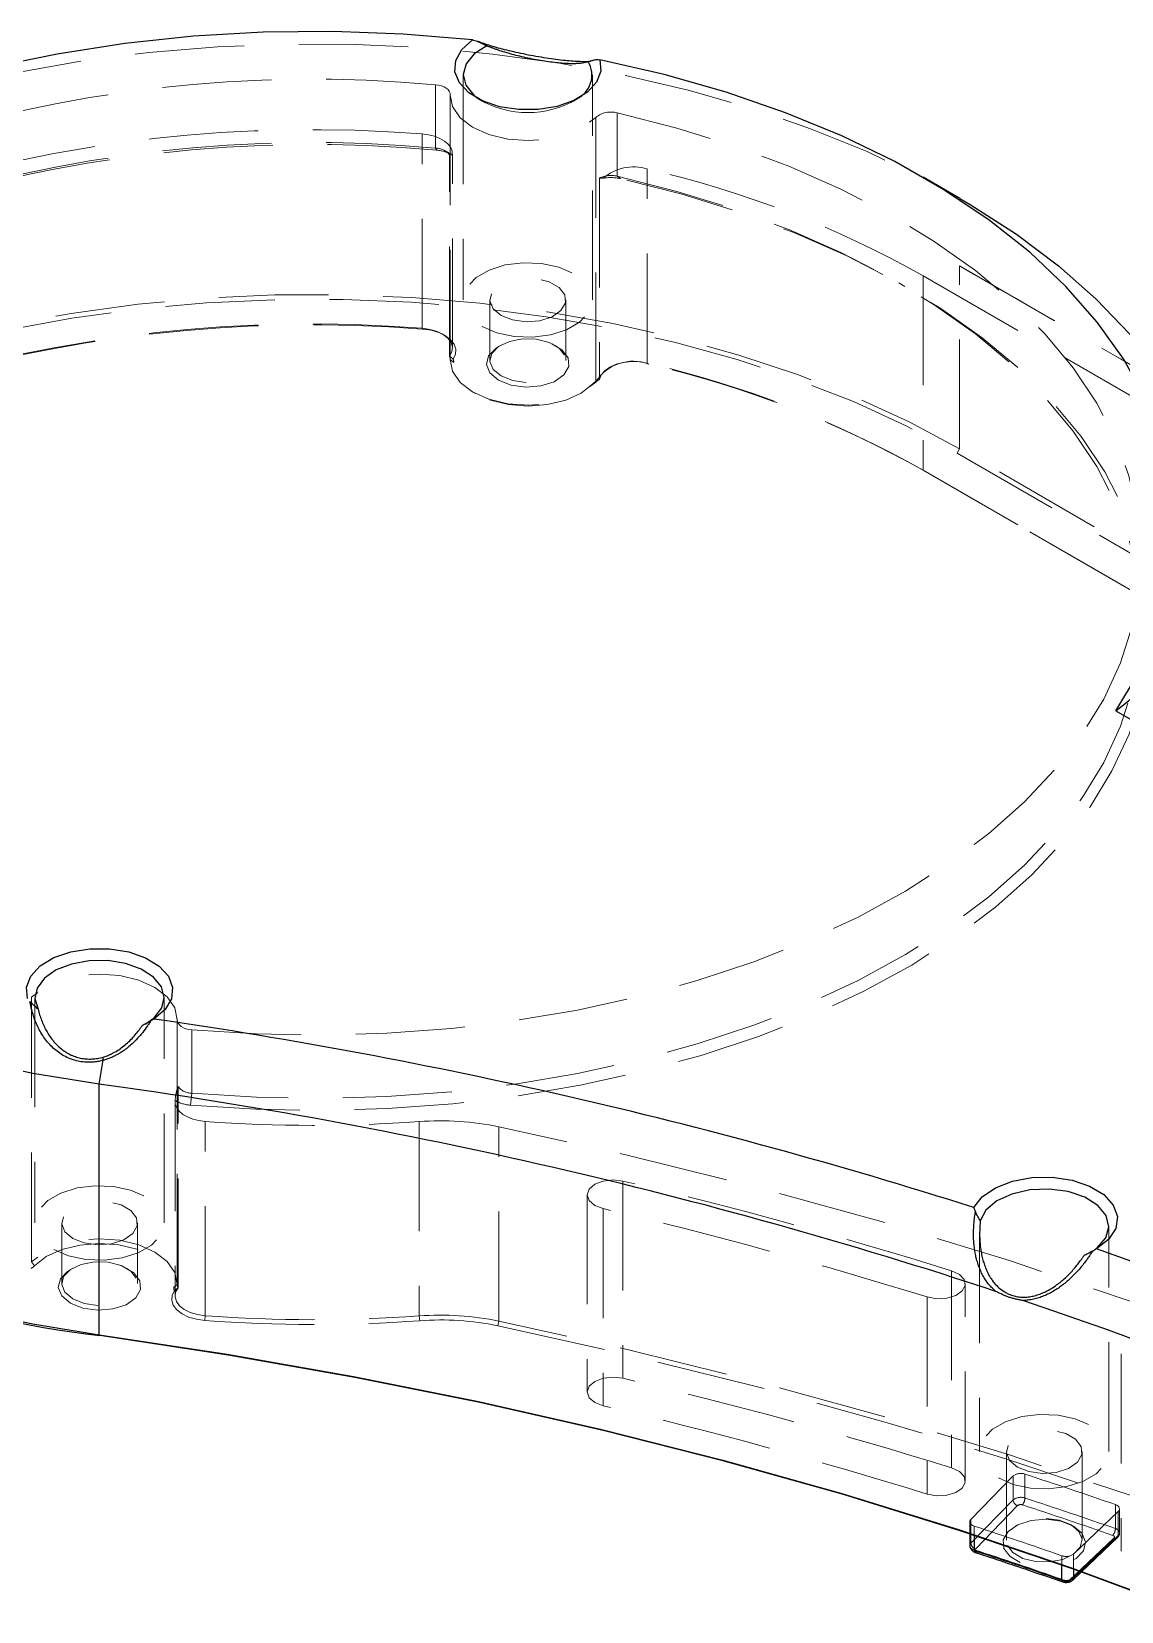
# Model space of a CAD drawing. Header units: millimetres. Extents: x 0 to 420, y 0 to 298.
# Drawn here: x 336.76 to 349.41, y 258.76 to 277.09 of the extents above; entities that cross this region are included whole.
import ezdxf

# ---------------------------------------------------------------- set-up
doc = ezdxf.new("R2010")
doc.units = ezdxf.units.MM
doc.linetypes.add('HIDDEN', pattern=[1.905, 1.27, -0.635])

msp = doc.modelspace()

# ---------------------------------------------------------------- linework, layer by layer
at = {"color": 7, "linetype": 'HIDDEN', "lineweight": 18}
for p, q in [((343.265849, 276.751092), (343.315926, 276.763259)), ((341.771262, 276.587107), (341.771262, 273.974177)), ((343.271262, 273.974177), (343.271262, 276.587107)), ((341.451002, 275.735616), (341.451002, 276.470502)), ((341.621485, 276.35373), (341.621485, 273.283537)), ((341.621535, 273.286111), (341.621535, 276.356305)), ((341.621262, 276.342145), (341.621262, 273.271951)), ((341.920123, 276.321844), (341.990845, 276.281004)), ((343.051678, 276.281004), (343.1224, 276.321844)), ((343.310525, 273.02227), (343.310525, 276.092463)), ((343.559307, 276.144382), (343.559307, 275.409495)), ((341.296036, 273.645737), (341.296036, 275.89939)), ((341.451002, 275.735616), (341.465735, 275.71106)), ((341.633702, 275.662205), (341.56298, 275.703046)), ((341.611149, 273.322834), (341.611149, 275.65814)), ((341.645658, 273.416661), (341.645658, 275.670313)), ((343.906081, 273.242005), (343.906081, 275.495658)), ((343.353512, 275.388625), (343.353512, 273.053318)), ((343.596002, 275.381543), (343.559307, 275.409495)), ((347.531931, 272.24579), (347.531931, 274.368796)), ((347.531931, 274.368796), (355.180556, 269.953339)), ((346.896649, 274.131416), (346.825927, 274.172256)), ((347.107667, 274.25452), (347.107667, 272.000868)), ((347.107667, 274.25452), (351.067465, 271.968578)), ((342.081262, 273.974177), (342.081262, 273.271951)), ((342.961262, 273.271951), (342.961262, 273.974177)), ((341.296036, 273.645737), (341.301074, 273.635983)), ((341.556836, 273.56358), (341.528547, 273.579916)), ((342.210084, 273.451532), (342.181795, 273.435196)), ((342.860728, 273.435196), (342.832439, 273.451532)), ((341.621485, 273.283537), (341.661476, 273.25036)), ((343.906081, 273.242005), (343.921559, 273.230636)), ((343.344473, 273.048413), (343.318037, 273.033147)), ((343.468414, 273.192333), (343.440125, 273.175997)), ((341.884762, 272.904627), (341.913051, 272.888291)), ((343.129472, 272.888291), (343.157761, 272.904627)), ((343.310525, 273.02227), (343.275447, 273.000705)), ((347.503646, 272.1968), (347.531931, 272.24579)), ((347.503646, 272.1968), (383.712028, 251.294147)), ((383.740312, 251.343136), (347.531931, 272.24579)), ((347.107667, 272.000868), (351.067465, 269.714925)), ((347.107667, 272.000868), (347.135951, 271.984534)), ((351.095749, 269.698592), (347.135951, 271.984534)), ((336.762673, 262.815385), (336.762673, 265.885578)), ((336.801936, 265.880859), (336.801936, 263.267928)), ((338.301936, 263.267928), (338.301936, 265.880859)), ((338.044759, 265.554486), (338.082352, 265.574755)), ((338.082352, 265.574755), (338.131638, 265.603217)), ((338.451663, 265.621736), (338.451663, 262.551543)), ((338.451712, 265.624311), (338.451712, 262.554117)), ((338.451936, 262.565703), (338.451936, 265.635896)), ((338.622196, 264.772652), (338.622196, 265.507539)), ((338.462048, 262.514821), (338.462048, 264.850127)), ((338.427539, 264.674646), (338.427539, 262.420994)), ((338.607462, 264.633899), (338.622196, 264.772652)), ((338.777162, 262.191917), (338.777162, 264.44557)), ((341.262111, 264.443118), (341.262111, 262.189465)), ((342.185974, 262.129643), (342.185974, 264.383296)), ((343.624455, 263.754217), (343.624455, 261.467903)), ((343.21067, 263.593971), (343.21067, 261.307657)), ((343.396884, 263.433725), (343.396884, 261.147411)), ((337.111936, 263.267928), (337.111936, 262.565703)), ((337.991936, 262.565703), (337.991936, 263.267928)), ((349.263985, 260.615695), (349.263985, 263.228625)), ((347.763985, 263.1434), (347.763985, 260.615695)), ((336.797751, 262.771626), (336.762673, 262.815385)), ((348.972856, 262.886154), (349.096426, 262.955854)), ((349.044401, 262.922522), (349.110959, 262.960957)), ((337.240759, 262.745283), (337.21247, 262.728947)), ((337.891402, 262.728947), (337.863114, 262.745283)), ((347.43846, 262.713939), (347.43846, 260.427625)), ((338.411722, 262.521971), (338.451712, 262.554117)), ((347.596282, 260.275123), (347.596282, 262.561437)), ((347.154104, 262.408935), (347.154104, 260.122621)), ((338.772124, 262.136348), (338.777162, 262.191917)), ((341.267013, 262.133886), (341.262111, 262.189465)), ((342.172399, 262.07526), (342.185974, 262.129643)), ((349.407108, 261.748515), (349.407108, 259.4622)), ((348.073985, 260.615695), (348.073985, 259.586853)), ((348.953985, 259.586853), (348.953985, 260.615695)), ((348.152664, 260.332714), (347.663441, 259.829226)), ((348.152664, 260.332714), (348.152664, 260.05509)), ((348.289018, 260.077127), (348.289018, 260.354751)), ((348.152664, 260.05509), (347.663441, 259.551602)), ((347.715771, 259.485664), (348.204994, 259.989153)), ((349.373327, 259.921111), (348.853964, 259.427785)), ((349.339596, 260.000499), (349.339596, 259.722875)), ((349.373327, 259.643487), (349.373327, 259.921111)), ((349.387871, 259.673469), (349.387871, 259.951093)), ((347.650657, 259.800983), (347.650657, 259.661208)), ((347.663441, 259.551602), (347.663441, 259.829226)), ((347.701515, 259.750706), (347.701515, 259.644582)), ((348.202807, 259.766434), (348.174519, 259.750098)), ((348.853451, 259.750098), (348.825162, 259.766434)), ((349.322054, 259.612484), (348.802691, 259.119158)), ((348.932022, 259.224306), (349.373327, 259.643487)), ((348.944321, 259.219927), (349.363376, 259.617973)), ((349.361211, 259.616109), (349.363376, 259.617973)), ((348.716789, 259.300358), (348.716789, 259.408359)), ((348.853964, 259.427785), (348.853964, 259.252015))]:
    msp.add_line(p, q, dxfattribs=at)
at = {"color": 7, "linetype": 'Continuous', "lineweight": 25}
for p, q in [((347.533149, 275.151972), (347.108816, 275.397014)), ((349.345767, 269.207201), (352.314439, 267.493423)), ((337.593952, 265.154201), (337.593444, 265.192054)), ((337.546804, 264.877662), (337.593952, 265.154201)), ((337.546804, 261.970777), (337.546804, 264.877662)), ((337.556199, 261.96056), (337.546804, 261.970777)), ((347.650657, 259.661208), (347.650657, 259.52336)), ((347.701515, 259.644582), (347.701515, 259.473083)), ((347.712393, 259.446207), (347.711342, 259.446622)), ((348.716789, 259.130735), (348.716789, 259.300358)), ((348.841828, 259.122768), (348.844013, 259.124648)), ((348.844013, 259.124648), (348.944321, 259.219927)), ((348.853964, 259.252015), (348.853964, 259.150161)), ((348.853964, 259.150161), (348.932022, 259.224306)), ((348.72804, 259.103735), (348.727054, 259.104137))]:
    msp.add_line(p, q, dxfattribs=at)
at = {"color": 7, "linetype": 'Continuous', "lineweight": 25, "flags": 128}
for points in [[(341.878366, 276.989758), (341.074281, 277.057349), (340.263344, 277.08703), (339.450911, 277.078604), (338.642345, 277.032128), (337.842984, 276.947908), (337.058107, 276.8265), (336.292896, 276.668706), (335.552403, 276.475568), (334.841517, 276.248361), (334.164933, 275.988585), (333.527116, 275.697956)], [(343.356048, 276.761185), (343.368535, 276.629486), (343.319805, 276.500624), (343.21338, 276.383911), (343.05695, 276.287778), (342.861815, 276.219172), (342.642075, 276.183048), (342.413607, 276.182018), (342.192916, 276.216155), (341.995949, 276.282994), (341.836936, 276.377704), (341.727366, 276.493443), (341.675155, 276.62185), (341.684076, 276.753645), (341.753485, 276.879308), (341.878366, 276.989758)], [(342.045374, 276.92175), (341.898512, 276.828385), (341.804487, 276.714549), (341.771277, 276.589899), (341.8017, 276.465013), (341.893173, 276.350486), (341.957699, 276.301424)], [(349.345767, 269.207201), (349.608781, 269.645156), (349.810081, 270.09388), (349.948371, 270.550481), (350.022758, 271.012016), (350.032764, 271.475507), (349.978322, 271.937969), (349.859785, 272.396417), (349.677916, 272.847898), (349.433889, 273.2895), (349.129276, 273.718377), (348.766041, 274.131762), (348.346526, 274.526992), (347.873436, 274.901518), (347.349821, 275.252925), (346.779056, 275.578947), (346.164822, 275.877484), (345.511079, 276.14661), (344.82204, 276.38459), (344.10215, 276.589889), (343.356048, 276.761185)], [(347.533149, 275.151972), (347.655466, 275.080165), (348.190616, 274.735617), (348.679133, 274.368708), (349.118221, 273.981536), (349.505371, 273.576315), (349.838367, 273.155363), (350.115305, 272.721088), (350.334602, 272.275972), (350.495003, 271.822563), (350.595591, 271.363452)], [(329.436599, 267.918827), (329.451782, 267.591426), (329.524446, 267.132645), (329.656694, 266.678321), (329.847774, 266.231028), (330.096605, 265.793301), (330.401776, 265.367622), (330.761556, 264.956402), (331.173908, 264.561974), (331.636493, 264.186573), (332.14669, 263.832326), (332.701607, 263.501241), (333.298099, 263.195195), (333.932784, 262.915922), (334.602066, 262.665006), (335.302151, 262.443869), (336.02907, 262.253763), (336.778704, 262.095767), (337.546804, 261.970777)], [(336.71715, 265.870089), (336.704765, 266.002513), (336.75426, 266.132016), (336.86202, 266.249138), (337.020173, 266.345324), (337.217167, 266.413548), (337.438614, 266.448827), (337.668339, 266.448584), (337.889561, 266.412838), (338.086122, 266.344198), (338.243664, 266.247679), (338.350681, 266.13033), (338.399355, 266.000724), (338.386131, 265.868327), (338.311975, 265.742809), (338.182304, 265.633339)], [(338.082352, 265.574755), (338.184714, 265.648439), (338.272838, 265.761428), (338.301914, 265.884201), (338.269559, 266.006699), (338.178423, 266.11889), (338.035972, 266.211584), (337.853874, 266.277188), (337.647044, 266.310329), (337.432423, 266.308292), (337.227592, 266.271244), (337.049328, 266.202219), (336.912233, 266.106872), (336.827535, 265.993012), (336.802173, 265.869966), (336.838225, 265.747812), (336.838225, 265.747812)], [(337.546804, 264.877662), (336.775283, 265.003291), (336.022414, 265.162219)], [(347.697273, 263.446258), (347.794081, 263.571172), (347.946879, 263.675795), (348.143784, 263.75199), (348.369482, 263.793831), (348.606418, 263.798064), (348.836165, 263.76436), (349.040854, 263.695339), (349.204566, 263.59637), (349.314569, 263.475151), (349.362306, 263.341109), (349.344064, 263.204669), (349.261264, 263.076443), (349.120343, 262.966403)], [(349.096426, 262.955854), (349.12798, 262.979982), (349.228001, 263.096125), (349.263945, 263.224159), (349.232585, 263.352594), (349.136735, 263.469903), (348.984997, 263.565559), (348.79099, 263.630978), (348.572123, 263.660288), (348.348038, 263.65086), (348.138846, 263.603539), (347.963321, 263.522571), (347.837213, 263.415224), (347.771842, 263.291132), (347.771842, 263.291132)], [(337.546804, 261.970777), (339.031641, 261.74579), (340.50008, 261.487414), (341.949869, 261.196045), (343.378784, 260.872129), (344.784634, 260.516164), (346.165263, 260.128695), (347.518554, 259.710316), (348.842431, 259.26167), (350.134864, 258.783444), (351.39387, 258.276372), (352.617519, 257.741231), (353.803935, 257.178842), (354.951297, 256.590068), (356.057846, 255.975811)], [(356.08613, 255.959478), (354.978452, 256.574361), (353.829919, 257.163736), (352.642293, 257.726699), (351.417395, 258.262386), (350.157104, 258.769976), (348.863353, 259.24869), (347.538125, 259.697794), (346.183453, 260.116599), (344.801415, 260.504463), (343.39413, 260.860792), (341.963757, 261.185038), (340.512489, 261.476704), (339.042552, 261.735344), (337.556199, 261.96056)], [(347.650657, 259.52336), (347.650953, 259.518924), (347.651581, 259.515531)]]:
    msp.add_lwpolyline(points, dxfattribs=at)
at = {"color": 7, "linetype": 'HIDDEN', "lineweight": 18, "flags": 128}
for points in [[(332.540049, 275.151972), (333.120391, 275.462956), (333.747216, 275.751423), (334.41001, 276.01172), (335.104984, 276.242356), (335.828162, 276.442015), (336.575409, 276.609552), (337.342451, 276.744012), (338.124902, 276.844623), (338.918285, 276.910812), (339.718064, 276.942199), (340.519665, 276.938605), (341.318504, 276.90005), (342.110011, 276.826755), (342.88966, 276.71914), (343.652991, 276.577819), (344.39564, 276.403601), (345.113359, 276.197482), (345.802044, 275.960642), (346.457755, 275.694434), (347.076742, 275.400381), (347.533149, 275.151972)], [(341.451002, 276.470502), (341.486065, 276.465588), (341.519027, 276.457116), (341.548817, 276.445363), (341.574463, 276.430712), (341.595133, 276.413639), (341.610152, 276.3947), (341.619033, 276.374512), (341.621485, 276.35373)], [(341.621485, 276.35373), (341.647911, 276.216647), (341.735888, 276.088409), (341.879214, 275.978053), (342.06779, 275.893357), (342.288325, 275.840289), (342.525276, 275.822591), (342.761944, 275.841509), (342.98165, 275.89571), (343.168909, 275.981374), (343.310525, 276.092463)], [(338.622196, 265.507539), (339.373553, 265.460293), (340.12902, 265.447315), (340.883915, 265.468687), (341.633557, 265.524276), (342.373301, 265.613737), (343.098561, 265.736515), (343.804842, 265.89185), (344.487767, 266.078779), (345.143102, 266.296143), (345.766785, 266.542595), (346.354951, 266.816607), (346.903954, 267.116481), (347.41039, 267.440358), (347.871122, 267.786231), (348.283293, 268.151956), (348.644348, 268.535266), (348.95205, 268.933785), (349.204492, 269.345043), (349.400107, 269.766491), (349.537685, 270.195516), (349.616373, 270.62946), (349.635682, 271.065633), (349.595492, 271.50133), (349.496054, 271.933853), (349.337984, 272.360518), (349.12226, 272.778683), (348.850221, 273.185755), (348.523552, 273.579211), (348.144279, 273.956612), (347.714751, 274.31562), (347.237632, 274.654007), (346.715879, 274.969679), (346.152726, 275.260676), (345.551663, 275.525197), (344.916416, 275.761601), (344.250922, 275.968423), (343.559307, 276.144382)], [(341.644826, 275.655425), (341.642582, 275.698899), (341.626256, 275.741358), (341.596428, 275.781297), (341.554157, 275.817299), (341.500941, 275.848087), (341.438669, 275.872567), (341.36955, 275.889873), (341.296036, 275.89939)], [(338.607462, 264.633899), (339.366646, 264.586161), (340.129983, 264.573048), (340.892741, 264.594643), (341.650192, 264.650811), (342.397641, 264.741203), (343.130457, 264.86526), (343.844095, 265.022214), (344.534133, 265.21109), (345.196295, 265.430718), (345.826475, 265.679737), (346.420767, 265.956603), (346.975489, 266.259601), (347.487201, 266.586852), (347.952732, 266.936328), (348.369196, 267.305863), (348.734012, 267.693165), (349.04492, 268.095836), (349.29999, 268.511378), (349.497644, 268.937215), (349.636655, 269.37071), (349.716162, 269.809174), (349.735672, 270.24989), (349.695064, 270.690126), (349.59459, 271.127154), (349.434873, 271.558264), (349.216902, 271.980785), (348.942029, 272.392097), (348.611958, 272.789652), (348.228734, 273.170984), (347.794732, 273.533731), (347.312643, 273.875644), (346.785455, 274.194603), (346.216435, 274.488632), (345.609111, 274.755908), (344.967247, 274.994775), (344.294821, 275.203751), (343.596002, 275.381543)], [(343.559307, 275.409495), (344.250922, 275.233537), (344.916416, 275.026714), (345.551663, 274.79031), (346.152726, 274.52579), (346.715879, 274.234792), (347.237632, 273.919121), (347.714751, 273.580733), (348.144279, 273.221726), (348.523552, 272.844325), (348.850221, 272.450869), (349.12226, 272.043797), (349.337984, 271.625632), (349.496054, 271.198966), (349.595492, 270.766444), (349.635682, 270.330746), (349.616373, 269.894574), (349.537685, 269.46063), (349.400107, 269.031604), (349.204492, 268.610156), (348.95205, 268.198898), (348.644348, 267.800379), (348.283293, 267.41707), (347.871122, 267.051345), (347.41039, 266.705472), (346.903954, 266.381594), (346.354951, 266.08172), (345.766785, 265.807708), (345.143102, 265.561256), (344.487767, 265.343892), (343.804842, 265.156963), (343.098561, 265.001628), (342.373301, 264.87885), (341.633557, 264.789389), (340.883915, 264.733801), (340.12902, 264.712429), (339.373553, 264.725406), (338.622196, 264.772652)], [(341.990932, 273.668023), (342.161825, 273.594172), (342.361838, 273.551105), (342.574766, 273.542314), (342.78336, 273.568509), (342.97072, 273.62757), (343.121668, 273.71471), (343.223974, 273.82287), (343.269351, 273.943289), (343.254122, 274.06621), (343.179521, 274.181675), (343.051592, 274.28033), (342.880698, 274.354181), (342.680686, 274.397248), (342.467757, 274.406039), (342.259164, 274.379844), (342.071803, 274.320783), (341.920856, 274.233643), (341.818549, 274.125483), (341.773173, 274.005064), (341.788402, 273.882143), (341.863002, 273.766678), (341.990932, 273.668023)], [(342.210135, 273.794567), (342.343536, 273.741813), (342.500941, 273.720441), (342.66109, 273.733337), (342.802354, 273.778761), (342.905656, 273.850576), (342.957042, 273.939084), (342.949574, 274.032331), (342.884261, 274.117725), (342.769922, 274.183731), (342.622, 274.221436), (342.460473, 274.225747), (342.307156, 274.196082), (342.182755, 274.136448), (342.104071, 274.054898), (342.081731, 273.962446), (342.118752, 273.871578), (342.210135, 273.794567)], [(347.531931, 272.24579), (346.946795, 272.559057), (346.322492, 272.846022), (345.662561, 273.105061), (344.970742, 273.334704), (344.250956, 273.53365), (343.507283, 273.700771), (342.743939, 273.83512), (341.965249, 273.935935), (341.175628, 274.002646), (340.37955, 274.034873), (339.581529, 274.032435), (338.786087, 273.995345), (337.997733, 273.923813), (337.220936, 273.818246), (336.460097, 273.67924), (335.71953, 273.507584), (335.003432, 273.304251), (334.315863, 273.070394), (333.660718, 272.807338), (333.041711, 272.516573), (332.462352, 272.199749), (331.925923, 271.85866), (331.435466, 271.495241), (330.99376, 271.11155), (330.603308, 270.709763), (330.266325, 270.292157), (329.984719, 269.861099), (329.760087, 269.419032), (329.593703, 268.968462), (329.486508, 268.511943), (329.439112, 268.052062), (329.436599, 267.918827)], [(332.568338, 263.576231), (332.176464, 263.815085), (331.668192, 264.167995), (331.207352, 264.54198), (330.796557, 264.93492), (330.438134, 265.344587), (330.134115, 265.76866), (329.886223, 266.204735), (329.695863, 266.65034), (329.564115, 267.10295), (329.491724, 267.56), (329.479102, 268.018898), (329.52632, 268.477043), (329.63311, 268.93184), (329.798867, 269.380709), (330.022651, 269.821108), (330.303194, 270.250539), (330.638906, 270.666569), (331.027884, 271.06684), (331.467923, 271.449083), (331.95653, 271.811131), (332.490934, 272.150933), (333.068107, 272.466562), (333.684778, 272.756229), (334.33745, 273.018292), (335.022425, 273.251267), (335.735821, 273.453833), (336.473593, 273.624841), (337.231561, 273.763322), (338.005427, 273.868491), (338.790806, 273.939753), (339.583246, 273.976703), (340.378256, 273.979132), (341.171329, 273.947026), (341.957971, 273.880568), (342.733722, 273.780132), (343.494186, 273.64629), (344.235053, 273.4798), (344.952122, 273.281605), (345.641331, 273.052829), (346.298772, 272.794768), (346.920719, 272.508885), (347.503646, 272.1968)], [(341.296036, 273.645737), (341.386249, 273.632843), (341.468872, 273.608278), (341.539446, 273.573369), (341.59416, 273.530001), (341.630061, 273.480514), (341.645211, 273.42758), (341.638791, 273.374057), (341.611149, 273.322834)], [(341.65359, 273.288804), (341.680345, 273.344643), (341.684486, 273.402529), (341.665798, 273.459451), (341.625253, 273.512448), (341.56496, 273.558762), (341.488056, 273.595985), (341.398541, 273.62218), (341.301074, 273.635983)], [(342.18185, 273.043352), (342.32738, 272.985802), (342.499094, 272.962487), (342.673802, 272.976556), (342.827908, 273.026109), (342.9406, 273.104453), (342.996659, 273.201007), (342.988512, 273.302732), (342.91726, 273.395888), (342.792527, 273.467895), (342.631158, 273.509028), (342.454947, 273.513731), (342.287692, 273.481369), (342.151981, 273.416313), (342.066145, 273.327349), (342.041774, 273.226492), (342.082161, 273.127364), (342.18185, 273.043352)], [(342.210135, 273.092342), (342.118752, 273.169353), (342.081731, 273.260221), (342.104071, 273.352673), (342.182755, 273.434223), (342.307156, 273.493857), (342.460473, 273.523522), (342.622, 273.519211), (342.769922, 273.481506), (342.884261, 273.4155), (342.949574, 273.330106), (342.957042, 273.236859), (342.905656, 273.148351), (342.802354, 273.076536), (342.66109, 273.031112), (342.500941, 273.018216), (342.343536, 273.039588), (342.210135, 273.092342)], [(341.621485, 273.283537), (341.647911, 273.146454), (341.735888, 273.018215), (341.879214, 272.907859), (342.06779, 272.823163), (342.288325, 272.770096), (342.525276, 272.752398), (342.761944, 272.771315), (342.98165, 272.825516), (343.168909, 272.91118), (343.310525, 273.02227)], [(343.275447, 273.000705), (343.140125, 272.894553), (342.961188, 272.812696), (342.751247, 272.760904), (342.525097, 272.742827), (342.298677, 272.759739), (342.087944, 272.810448), (341.90775, 272.89138), (341.770793, 272.996831), (341.686727, 273.11937), (341.661476, 273.25036)], [(343.353512, 273.053318), (343.373939, 273.105658), (343.414737, 273.153863), (343.473704, 273.195333), (343.547657, 273.227827), (343.632603, 273.249592), (343.723957, 273.259453), (343.816787, 273.256878), (343.906081, 273.242005)], [(338.451712, 265.624311), (338.425286, 265.761394), (338.33731, 265.889632), (338.193984, 265.999988), (338.005408, 266.084684), (337.784873, 266.137752), (337.547922, 266.15545), (337.311254, 266.136532), (337.091548, 266.082332), (336.904288, 265.996668), (336.762673, 265.885578)], [(338.622196, 265.507539), (338.587133, 265.512454), (338.554171, 265.520925), (338.524381, 265.532678), (338.498734, 265.547329), (338.478065, 265.564402), (338.463045, 265.583341), (338.454165, 265.60353), (338.451712, 265.624311)], [(338.428372, 264.689534), (338.430616, 264.646061), (338.446942, 264.603601), (338.476769, 264.563662), (338.519041, 264.52766), (338.572256, 264.496873), (338.634528, 264.472392), (338.703648, 264.455086), (338.777162, 264.44557)], [(357.189217, 258.88259), (356.014793, 259.534031), (354.796267, 260.157893), (353.53558, 260.753184), (352.234742, 261.318953), (350.895826, 261.8543), (349.520964, 262.358372), (348.112349, 262.830364), (346.672225, 263.269526), (345.202886, 263.675157), (343.706675, 264.046611), (342.185974, 264.383296)], [(337.021606, 262.961775), (337.192499, 262.887923), (337.392512, 262.844857), (337.60544, 262.836065), (337.814034, 262.862261), (338.001394, 262.921321), (338.152342, 263.008461), (338.254648, 263.116622), (338.300025, 263.237041), (338.284796, 263.359961), (338.210195, 263.475426), (338.082266, 263.574081), (337.911373, 263.647933), (337.71136, 263.690999), (337.498432, 263.699791), (337.289838, 263.673595), (337.102478, 263.614535), (336.95153, 263.527395), (336.849224, 263.419234), (336.803847, 263.298815), (336.819076, 263.175895), (336.893677, 263.06043), (337.021606, 262.961775)], [(343.624455, 263.754217), (343.509567, 263.767156), (343.394847, 263.75373), (343.297759, 263.715982), (343.233086, 263.659658), (343.210672, 263.593335), (343.23393, 263.527108), (343.299319, 263.471061), (343.396884, 263.433725)], [(337.240809, 263.088318), (337.374211, 263.035564), (337.531615, 263.014192), (337.691764, 263.027089), (337.833029, 263.072512), (337.93633, 263.144327), (337.987717, 263.232835), (337.980249, 263.326083), (337.914935, 263.411476), (337.800596, 263.477483), (337.652674, 263.515188), (337.491147, 263.519499), (337.33783, 263.489834), (337.213429, 263.430199), (337.134745, 263.348649), (337.112406, 263.256197), (337.149427, 263.165329), (337.240809, 263.088318)], [(338.451712, 262.554117), (338.425286, 262.6912), (338.33731, 262.819439), (338.193984, 262.929795), (338.005408, 263.014491), (337.784873, 263.067558), (337.547922, 263.085257), (337.311254, 263.066339), (337.091548, 263.012138), (336.904288, 262.926474), (336.762673, 262.815385)], [(336.797751, 262.771626), (336.933073, 262.877778), (337.112009, 262.959635), (337.321951, 263.011427), (337.5481, 263.029504), (337.77452, 263.012592), (337.985254, 262.961883), (338.165448, 262.880951), (338.302405, 262.7755), (338.386471, 262.652961), (338.411722, 262.521971)], [(337.212525, 262.337103), (337.358054, 262.279554), (337.529768, 262.256239), (337.704476, 262.270308), (337.858583, 262.31986), (337.971275, 262.398204), (338.027333, 262.494758), (338.019186, 262.596483), (337.947935, 262.689639), (337.823202, 262.761647), (337.661832, 262.802779), (337.485621, 262.807482), (337.318366, 262.77512), (337.182656, 262.710065), (337.096819, 262.621101), (337.072448, 262.520244), (337.112835, 262.421116), (337.212525, 262.337103)], [(337.240809, 262.386093), (337.149427, 262.463104), (337.112406, 262.553972), (337.134745, 262.646424), (337.213429, 262.727974), (337.33783, 262.787609), (337.491147, 262.817274), (337.652674, 262.812963), (337.800596, 262.775258), (337.914935, 262.709251), (337.980249, 262.623858), (337.987717, 262.53061), (337.93633, 262.442102), (337.833029, 262.370287), (337.691764, 262.324864), (337.531615, 262.311967), (337.374211, 262.333339), (337.240809, 262.386093)], [(347.154104, 262.408935), (347.26602, 262.389134), (347.382543, 262.395565), (347.485934, 262.427248), (347.560452, 262.47936), (347.594752, 262.543967), (347.583613, 262.611235), (347.52873, 262.670921), (347.43846, 262.713939)], [(338.419608, 262.483527), (338.392853, 262.427688), (338.388712, 262.369802), (338.4074, 262.31288), (338.447945, 262.259883), (338.508238, 262.213569), (338.585142, 262.176346), (338.674656, 262.150151), (338.772124, 262.136348)], [(338.777162, 262.191917), (338.686949, 262.204812), (338.604325, 262.229376), (338.533752, 262.264285), (338.479038, 262.307653), (338.443137, 262.35714), (338.427987, 262.410074), (338.434406, 262.463597), (338.462048, 262.514821)], [(342.172399, 262.07526), (343.691609, 261.738906), (345.186353, 261.367816), (346.654251, 260.962583), (348.092964, 260.523852), (349.500198, 260.052322), (350.873711, 259.548744), (352.211315, 259.013922), (353.510878, 258.448707), (354.770328, 257.854001), (355.98766, 257.23075), (357.160933, 256.579948)], [(357.189217, 256.628938), (356.014793, 257.280378), (354.796267, 257.904241), (353.53558, 258.499531), (352.234742, 259.065301), (350.895826, 259.600648), (349.520964, 260.104719), (348.112349, 260.576712), (346.672225, 261.015873), (345.202886, 261.421504), (343.706675, 261.792958), (342.185974, 262.129643)], [(343.624455, 261.467903), (343.509567, 261.480842), (343.394847, 261.467416), (343.297759, 261.429667), (343.233086, 261.373344), (343.210672, 261.30702), (343.23393, 261.240794), (343.299319, 261.184746), (343.396884, 261.147411)], [(347.983655, 260.309542), (348.154548, 260.23569), (348.354561, 260.192624), (348.567489, 260.183832), (348.776083, 260.210028), (348.963443, 260.269088), (349.114391, 260.356228), (349.216697, 260.464389), (349.262074, 260.584807), (349.246845, 260.707728), (349.172244, 260.823193), (349.044315, 260.921848), (348.873422, 260.9957), (348.673409, 261.038766), (348.460481, 261.047558), (348.251887, 261.021362), (348.064527, 260.962302), (347.913579, 260.875162), (347.811273, 260.767001), (347.765896, 260.646582), (347.781125, 260.523661), (347.855726, 260.408196), (347.983655, 260.309542)], [(348.202858, 260.436085), (348.33626, 260.383331), (348.493664, 260.361959), (348.653813, 260.374856), (348.795078, 260.420279), (348.898379, 260.492094), (348.949766, 260.580602), (348.942298, 260.67385), (348.876984, 260.759243), (348.762645, 260.82525), (348.614723, 260.862955), (348.453196, 260.867266), (348.299879, 260.837601), (348.175478, 260.777966), (348.096794, 260.696416), (348.074454, 260.603964), (348.111476, 260.513096), (348.202858, 260.436085)], [(347.154104, 260.122621), (347.26602, 260.10282), (347.382543, 260.10925), (347.485934, 260.140933), (347.560452, 260.193045), (347.594752, 260.257653), (347.583613, 260.32492), (347.52873, 260.384607), (347.43846, 260.427625)], [(349.373327, 259.921111), (349.381828, 259.931328), (349.386707, 259.942307), (349.387775, 259.953625), (349.384993, 259.964845), (349.378466, 259.975535), (349.368447, 259.985283), (349.355322, 259.993712), (349.339596, 260.000499)], [(347.663441, 259.829226), (347.655583, 259.818878), (347.651366, 259.807844), (347.650953, 259.796548), (347.654359, 259.785422), (347.661454, 259.774892), (347.671966, 259.765361), (347.685492, 259.757195), (347.701515, 259.750706)], [(348.853396, 259.75013), (348.707867, 259.807679), (348.536153, 259.830994), (348.361445, 259.816925), (348.207338, 259.767373), (348.094646, 259.689029), (348.038588, 259.592475), (348.046735, 259.49075), (348.117986, 259.397594), (348.242719, 259.325587), (348.404089, 259.284454), (348.5803, 259.279751), (348.747555, 259.312113), (348.883265, 259.377169), (348.969102, 259.466132), (348.993473, 259.566989), (348.953086, 259.666118), (348.853396, 259.75013)], [(348.825112, 259.766463), (348.916494, 259.689452), (348.953515, 259.598584), (348.931176, 259.506132), (348.852492, 259.424582), (348.728091, 259.364948), (348.574774, 259.335283), (348.413247, 259.339594), (348.265325, 259.377299), (348.150986, 259.443305), (348.085672, 259.528699), (348.078204, 259.621946), (348.129591, 259.710454), (348.232892, 259.782269), (348.374157, 259.827693), (348.534306, 259.840589), (348.69171, 259.819217), (348.825112, 259.766463)], [(349.387871, 259.673469), (349.387775, 259.676001), (349.387317, 259.67954)], [(347.731, 259.454256), (347.724591, 259.456852), (347.719181, 259.460118), (347.714976, 259.463931), (347.712138, 259.468143), (347.710776, 259.472593), (347.710941, 259.477112), (347.712627, 259.481525), (347.715771, 259.485664)], [(349.308561, 259.644239), (349.314852, 259.641524), (349.320102, 259.638152), (349.324109, 259.634253), (349.32672, 259.629977), (349.327833, 259.625489), (349.327406, 259.620962), (349.325454, 259.616571), (349.322054, 259.612484)]]:
    msp.add_lwpolyline(points, dxfattribs=at)
at = {"color": 7, "linetype": 'Continuous', "lineweight": 25}
for centre, radius, start, end in [((342.951865, 276.584355), 0.312615, 295.1705193, 29.7658763), ((329.646699, 206.70776), 59.540578, 72.35224504, 81.75780679), ((329.634843, 206.887672), 58.527242, 71.76008859, 82.23072571), ((339.229507, 275.633398), 13.774848, 241.0808618, 263.0227292), ((334.18343, 220.279597), 45.224715, 61.8918592, 70.714102), ((334.07815, 220.160758), 44.528847, 61.2027096, 71.4192111), ((347.716184, 259.540932), 0.069417, 201.4641717, 257.800299), ((347.728799, 259.468161), 0.027725, 169.7741236, 230.9749948), ((331.709088, 210.368849), 51.642846, 70.7716941, 71.9604375), ((348.744047, 259.125975), 0.027671, 170.0933423, 232.1122409), ((348.767447, 259.267054), 0.145427, 249.6141422, 306.5065509), ((348.82014, 259.148657), 0.033857, 314.8369754, 2.5473266)]:
    msp.add_arc(centre, radius, start, end, dxfattribs=at)
at = {"color": 7, "linetype": 'HIDDEN', "lineweight": 18}
for centre, radius, start, end in [((340.019826, 260.901003), 15.635139, 84.7480295, 108.3871747), ((342.521262, 277.252037), 1.10511, 239.3388089, 300.6611911), ((343.485592, 275.875594), 0.278712, 74.6637781, 128.9121101), ((340.019826, 260.166116), 15.635139, 84.7480295, 108.3871747), ((340.016695, 259.588418), 16.361067, 85.5152231, 107.3835615), ((340.019651, 259.979379), 15.798005, 84.7480295, 108.3871747), ((341.45075, 275.530838), 0.204778, 38.4375377, 89.9294499), ((341.440273, 275.313032), 0.398842, 59.1450609, 86.3397663), ((343.750904, 274.969224), 0.548829, 73.5760556, 130.7408087), ((341.15915, 263.659889), 12.150352, 60.6873081, 76.9337056), ((343.486654, 275.100824), 0.317106, 76.7551984, 114.8261126), ((343.485775, 274.886387), 0.507276, 77.4500194, 100.5704629), ((340.016615, 257.259768), 16.426511, 85.5152231, 107.3835615), ((340.016695, 257.334766), 16.361067, 85.5152231, 107.3835615), ((341.54926, 273.285547), 0.072253, 358.4054358, 31.0675315), ((341.577339, 273.253133), 0.084182, 358.1125662, 25.0711773), ((343.741589, 272.756394), 0.507243, 69.2187682, 147.1258931), ((341.15915, 261.406236), 12.150352, 60.6873081, 76.9337056), ((341.163641, 261.347524), 12.198954, 60.6873081, 76.9337056), ((343.423162, 272.911605), 0.157904, 116.1734211, 135.506099), ((343.404271, 272.875512), 0.179636, 119.5883624, 135.819064), ((338.622448, 264.97743), 0.204778, 218.4375377, 269.9294499), ((338.632924, 265.031928), 0.398842, 239.1450609, 266.3397663), ((340.036636, 281.669725), 17.270142, 265.8178313, 274.0690836), ((341.507358, 261.066814), 3.385198, 78.4357946, 94.1545241), ((330.426951, 207.855945), 57.435102, 72.7712936, 76.71581169), ((330.395868, 208.367686), 56.579989, 72.7712936, 76.7158117), ((336.668927, 262.896819), 0.179636, 299.5883624, 315.819064), ((338.495858, 262.519198), 0.084182, 178.1125662, 205.0711773), ((338.523938, 262.552107), 0.072253, 178.4054358, 211.0675315), ((340.036636, 279.4294), 17.339222, 265.8178313, 274.0690836), ((340.036636, 279.416072), 17.270142, 265.8178313, 274.0690836), ((341.507358, 258.813162), 3.385198, 78.4357946, 94.1545241), ((341.507355, 258.825109), 3.317494, 78.4357946, 94.1545241), ((330.426951, 205.569631), 57.435102, 72.7712936, 76.71581169), ((330.395868, 206.081372), 56.579989, 72.7712936, 76.7158117), ((348.240823, 260.220092), 0.143024, 70.3076829, 128.0532166), ((331.811716, 209.754257), 53.215707, 70.769204, 71.9629276), ((348.240823, 259.942468), 0.143024, 70.3076829, 128.0532166), ((348.228048, 260.061182), 0.075629, 184.6202801, 252.2522359), ((348.162644, 260.079124), 0.126389, 320.0502695, 359.0948577), ((331.811716, 209.476633), 53.215707, 70.769204, 71.9629276), ((348.240257, 259.944104), 0.057209, 70.3076829, 128.0532166), ((331.806584, 209.472252), 53.137063, 70.769204, 71.9629276), ((331.709088, 210.646472), 51.642846, 70.7716941, 71.9604375), ((349.218813, 259.725102), 0.120804, 317.9812606, 358.9438882), ((349.324578, 259.658395), 0.066206, 18.6256728, 76.8887982), ((349.346442, 259.675048), 0.04146, 310.4259244, 357.8173769), ((347.690873, 259.52217), 0.040233, 132.9855, 178.3059694), ((347.738825, 259.557694), 0.075629, 184.6202801, 252.2522359), ((349.338407, 259.649133), 0.040132, 245.9533616, 304.6267137), ((349.339503, 259.641982), 0.033857, 314.8369754, 2.5473266), ((347.715339, 259.464929), 0.018953, 261.0576538, 325.7266438), ((331.714219, 210.275244), 51.72149, 70.7716941, 71.9604375), ((348.767447, 259.544678), 0.145427, 249.6141422, 306.5065509), ((348.768084, 259.165915), 0.058171, 249.6141422, 306.5065509), ((348.819045, 259.155815), 0.040139, 245.9566065, 304.5832826), ((348.731787, 259.123439), 0.020057, 259.230686, 323.0701602)]:
    msp.add_arc(centre, radius, start, end, dxfattribs=at)
msp.add_ellipse((340.036599, 278.697166), major_axis=(10.6, -6.120244), ratio=0.000070373, start_param=5.497827778, end_param=5.863841199, dxfattribs=at)
at = {"color": 7, "linetype": 'Continuous', "lineweight": 25}
msp.add_ellipse((341.026214, 272.195787), major_axis=(9.558415, -0.991669), ratio=0.489281334, start_param=5.816833553, end_param=6.317139094, dxfattribs=at)
for points in [[(341.878366, 276.989758), (341.897248, 276.985432), (341.916335, 276.981101), (341.935623, 276.97677)], [(343.315926, 276.76326), (343.329625, 276.762488), (343.342995, 276.761798), (343.356048, 276.761185)], [(338.182304, 265.633339), (338.169543, 265.625498), (338.156698, 265.617797), (338.143768, 265.610247)], [(347.715954, 263.396975), (347.709538, 263.413309), (347.703315, 263.429741), (347.697273, 263.446258)], [(349.120343, 262.966403), (349.10461, 262.957229), (349.088794, 262.948229), (349.072893, 262.93942)]]:
    msp.add_open_spline(points, degree=3, dxfattribs=at)
for points, knots in [([(341.935623, 276.97677), (341.982578, 276.959983), (342.076668, 276.926346), (342.267266, 276.874452), (342.491969, 276.824076), (342.736314, 276.780586), (342.962147, 276.751263), (343.133828, 276.740492), (343.232149, 276.741679), (343.259794, 276.749401), (343.265849, 276.751092)], [0, 0, 0, 0, 0.136994765, 0.274517574, 0.412098273, 0.549358889, 0.686455831, 0.8238978, 0.96142428, 1, 1, 1, 1]), ([(341.935623, 276.97677), (341.954243, 276.967909), (341.990795, 276.950514), (342.02741, 276.931217), (342.045374, 276.921751)], [0, 0, 0, 0, 0.509400008, 1, 1, 1, 1]), ([(343.223233, 276.739555), (343.220035, 276.738257), (343.213711, 276.735691), (343.203107, 276.732224), (343.189733, 276.728487), (343.172922, 276.72473), (343.144576, 276.719959), (343.10341, 276.715762), (343.04407, 276.713867), (342.974801, 276.715439), (342.896233, 276.720735), (342.809181, 276.729911), (342.716119, 276.742846), (342.6194, 276.759264), (342.522607, 276.778518), (342.428117, 276.800021), (342.33843, 276.823038), (342.254683, 276.847073), (342.190716, 276.86752), (342.142701, 276.884126), (342.108595, 276.896588), (342.07583, 276.909188), (342.055644, 276.917514), (342.045374, 276.92175)], [0, 0, 0, 0, 0.021734196, 0.042971165, 0.063715515, 0.09578477, 0.126785649, 0.189821474, 0.252607678, 0.314750904, 0.37695177, 0.438282335, 0.500036292, 0.561325047, 0.623259045, 0.685159657, 0.747755272, 0.810283984, 0.873153823, 0.904386662, 0.936713954, 0.96780208, 1, 1, 1, 1]), ([(343.223234, 276.739555), (343.238786, 276.743834), (343.270502, 276.752561), (343.300592, 276.759648), (343.315926, 276.76326)], [0, 0, 0, 0, 0.490375234, 1, 1, 1, 1]), ([(337.593952, 265.154201), (337.585328, 265.151999), (337.568144, 265.147611), (337.542193, 265.142337), (337.511837, 265.137334), (337.477035, 265.133424), (337.424486, 265.130812), (337.358963, 265.133879), (337.281924, 265.147822), (337.207804, 265.1717), (337.137758, 265.204899), (337.072575, 265.24655), (337.013065, 265.295435), (336.959501, 265.350467), (336.911959, 265.410546), (336.870227, 265.474943), (336.834217, 265.542835), (336.803792, 265.613379), (336.778678, 265.6859), (336.761969, 265.747772), (336.750848, 265.798063), (336.746263, 265.823522), (336.743961, 265.836303)], [0, 0, 0, 0, 0.021056779, 0.041957667, 0.062732866, 0.094048409, 0.125155192, 0.188061271, 0.250498141, 0.312985994, 0.375878964, 0.438355622, 0.501174829, 0.563722609, 0.62592997, 0.688360125, 0.751090607, 0.813327735, 0.875361851, 0.937498329, 0.968621299, 1, 1, 1, 1]), ([(336.838224, 265.747812), (336.825485, 265.759363), (336.803266, 265.779509), (336.771886, 265.809095), (336.753318, 265.827187), (336.743961, 265.836303)], [0, 0, 0, 0, 0.399997962, 0.697655447, 1, 1, 1, 1]), ([(336.838225, 265.747812), (336.841005, 265.736766), (336.8465, 265.714935), (336.859082, 265.671842), (336.877091, 265.618943), (336.90295, 265.556976), (336.933116, 265.497206), (336.967684, 265.440314), (336.998092, 265.398703), (337.040136, 265.348054), (337.086935, 265.301526), (337.151356, 265.25387), (337.208161, 265.221313), (337.268459, 265.196026), (337.331575, 265.178574), (337.396615, 265.169343), (337.462641, 265.168454), (337.517565, 265.174605), (337.561072, 265.18321), (337.582601, 265.189091), (337.593444, 265.192054)], [0, 0, 0, 0, 0.032143413, 0.063525285, 0.126837376, 0.190194375, 0.253826769, 0.316946833, 0.37956035, 0.400587594, 0.504829718, 0.566982302, 0.629002313, 0.69110019, 0.752548054, 0.814228256, 0.876183226, 0.937807135, 0.968673669, 1, 1, 1, 1]), ([(337.593444, 265.192054), (337.60105, 265.194362), (337.616367, 265.199012), (337.639146, 265.207228), (337.66529, 265.217757), (337.694697, 265.231281), (337.73766, 265.253903), (337.789664, 265.286649), (337.848289, 265.331647), (337.903154, 265.381577), (337.954165, 265.435552), (337.993453, 265.483406), (338.02333, 265.523373), (338.037545, 265.544013), (338.044759, 265.554486)], [0, 0, 0, 0, 0.040642535, 0.081846642, 0.123645545, 0.184472237, 0.246794201, 0.370880151, 0.496522431, 0.621751246, 0.746994648, 0.872912391, 0.935511278, 1, 1, 1, 1]), ([(338.143768, 265.610247), (338.135672, 265.597257), (338.119569, 265.571421), (338.085099, 265.521018), (338.038959, 265.460334), (337.978157, 265.391929), (337.921468, 265.33782), (337.874438, 265.298944), (337.835896, 265.270108), (337.799573, 265.245711), (337.760285, 265.222295), (337.721918, 265.202068), (337.680483, 265.183262), (337.644954, 265.169789), (337.615999, 265.160347), (337.601285, 265.156245), (337.593952, 265.154201)], [0, 0, 0, 0, 0.0628149446, 0.1249357938, 0.2504015744, 0.3750197651, 0.4994786382, 0.5709288098, 0.6248519829, 0.696662073, 0.7501726817, 0.8123935311, 0.8745964557, 0.937030013, 0.9686174161, 1, 1, 1, 1]), ([(338.143768, 265.610247), (338.127005, 265.600575), (338.093751, 265.581387), (338.061, 265.563404), (338.044759, 265.554486)], [0, 0, 0, 0, 0.504086572, 1, 1, 1, 1]), ([(347.953669, 262.474169), (347.946029, 262.480426), (347.930674, 262.493002), (347.90163, 262.520481), (347.86788, 262.557823), (347.832047, 262.60679), (347.800733, 262.659134), (347.773782, 262.714362), (347.751073, 262.771873), (347.732442, 262.83107), (347.717667, 262.89151), (347.706478, 262.953096), (347.698688, 263.015733), (347.694171, 263.079078), (347.692782, 263.142747), (347.694357, 263.20641), (347.698735, 263.27002), (347.704659, 263.322941), (347.710644, 263.36525), (347.71418, 263.386378), (347.715954, 263.396975)], [0, 0, 0, 0, 0.031037995, 0.062383647, 0.125345679, 0.188137033, 0.250698039, 0.313471651, 0.376422253, 0.438898228, 0.501164143, 0.563467458, 0.62601274, 0.688866043, 0.751402971, 0.81364351, 0.875737554, 0.937815909, 0.96880907, 1, 1, 1, 1]), ([(347.771842, 263.291132), (347.762056, 263.308349), (347.742235, 263.343227), (347.724788, 263.378909), (347.715954, 263.396975)], [0, 0, 0, 0, 0.4936662761, 1, 1, 1, 1]), ([(347.771842, 263.291132), (347.770768, 263.279988), (347.768653, 263.258052), (347.765628, 263.214148), (347.763589, 263.159388), (347.76426, 263.093502), (347.768196, 263.027968), (347.775581, 262.963217), (347.786557, 262.899661), (347.801341, 262.837448), (347.820227, 262.776739), (347.843459, 262.718116), (347.871225, 262.662266), (347.903682, 262.609862), (347.940891, 262.561769), (347.989747, 262.511686), (348.041526, 262.473033), (348.093831, 262.445415), (348.139585, 262.427166), (348.192152, 262.413445), (348.251442, 262.406524), (348.311781, 262.407504), (348.372296, 262.415936), (348.432304, 262.431235), (348.491234, 262.45275), (348.548593, 262.47974), (348.604223, 262.51161), (348.658003, 262.547852), (348.709687, 262.587891), (348.759082, 262.631149), (348.806238, 262.677286), (348.85129, 262.726137), (348.894227, 262.777435), (348.928014, 262.821806), (348.954016, 262.858226), (348.966509, 262.876745), (348.972856, 262.886154)], [0, 0, 0, 0, 0.016055522, 0.031606289, 0.063223418, 0.09492992, 0.126771076, 0.158412099, 0.189839232, 0.221161979, 0.252515119, 0.283981555, 0.315168995, 0.346187521, 0.377278558, 0.407904163, 0.453711761, 0.476844901, 0.499823385, 0.530245117, 0.560940658, 0.591719055, 0.622426492, 0.653439619, 0.684596664, 0.715668807, 0.746884834, 0.778413936, 0.809960695, 0.841422162, 0.87291955, 0.904551327, 0.93640157, 0.968279752, 0.983883132, 1, 1, 1, 1]), ([(349.072893, 262.93942), (349.065119, 262.927101), (349.049625, 262.90255), (349.025278, 262.866616), (348.995865, 262.825392), (348.960526, 262.779259), (348.918514, 262.728925), (348.874397, 262.680573), (348.828317, 262.634531), (348.780241, 262.590973), (348.730048, 262.550041), (348.677667, 262.512002), (348.623279, 262.477345), (348.567123, 262.446568), (348.509367, 262.420103), (348.449991, 262.398365), (348.389402, 262.381946), (348.338305, 262.373268), (348.297462, 262.369376), (348.277087, 262.368827), (348.266888, 262.368553)], [0, 0, 0, 0, 0.041641754, 0.082991715, 0.124084056, 0.186470746, 0.249242917, 0.311866456, 0.374226622, 0.436483516, 0.498824292, 0.561476101, 0.624380319, 0.686893978, 0.749271373, 0.811893505, 0.874909608, 0.937463514, 0.96869629, 1, 1, 1, 1]), ([(349.072893, 262.93942), (349.055875, 262.93006), (349.022288, 262.911587), (348.989186, 262.894556), (348.972856, 262.886154)], [0, 0, 0, 0, 0.506679827, 1, 1, 1, 1]), ([(348.266888, 262.368553), (348.253989, 262.370421), (348.22821, 262.374155), (348.189063, 262.382158), (348.149672, 262.392159), (348.110169, 262.404402), (348.070742, 262.41881), (348.031504, 262.435325), (347.99242, 262.453685), (347.966603, 262.467332), (347.953669, 262.474169)], [0, 0, 0, 0, 0.125394925, 0.250604751, 0.375974979, 0.501245429, 0.625869387, 0.750285491, 0.874892158, 1, 1, 1, 1]), ([(347.651426, 259.516215), (347.653156, 259.508397), (347.65658, 259.492919), (347.670885, 259.472583), (347.689529, 259.45617), (347.704247, 259.449727), (347.71138, 259.446604)], [0, 0, 0, 0, 0.262916779, 0.520463145, 0.767608421, 1, 1, 1, 1]), ([(347.712417, 259.446199), (347.93327, 259.373442), (348.273822, 259.261252), (348.609923, 259.144696), (348.728058, 259.103729)], [0, 0, 0, 0, 0.648516544, 1, 1, 1, 1]), ([(348.727063, 259.104133), (348.73654, 259.10169), (348.755668, 259.096761), (348.788876, 259.098385), (348.820303, 259.106732), (348.834633, 259.117408), (348.841855, 259.12279)], [0, 0, 0, 0, 0.243519993, 0.491459176, 0.743670025, 1, 1, 1, 1])]:
    msp.add_open_spline(points, degree=3, knots=knots, dxfattribs=at)
at = {"color": 7, "linetype": 'HIDDEN', "lineweight": 18}
for points, knots in [([(343.193946, 276.729711), (343.206815, 276.733266), (343.232648, 276.740403), (343.25848, 276.74681), (343.271444, 276.750025)], [0, 0, 0, 0, 0.4981532247, 1, 1, 1, 1]), ([(349.361218, 259.616115), (349.365419, 259.620288), (349.373988, 259.628799), (349.382585, 259.644529), (349.387765, 259.661773), (349.387443, 259.673722), (349.387281, 259.679735)], [0, 0, 0, 0, 0.238829374, 0.487075241, 0.741862591, 1, 1, 1, 1])]:
    msp.add_open_spline(points, degree=3, knots=knots, dxfattribs=at)
for points in [[(343.392718, 275.385055), (343.371742, 275.388172), (343.358574, 275.389698), (343.353512, 275.388625)], [(341.65359, 273.288804), (341.639504, 273.300253), (341.625367, 273.311614), (341.611149, 273.322834)], [(343.315573, 273.031723), (343.328216, 273.039037), (343.340863, 273.046254), (343.353512, 273.053318)], [(338.462048, 264.850127), (338.442454, 264.798079), (338.431424, 264.744419), (338.428372, 264.689534)], [(338.419608, 262.483527), (338.433693, 262.493948), (338.447831, 262.504379), (338.462048, 262.514821)]]:
    msp.add_open_spline(points, degree=3, dxfattribs=at)

doc.saveas('drawing.dxf')
